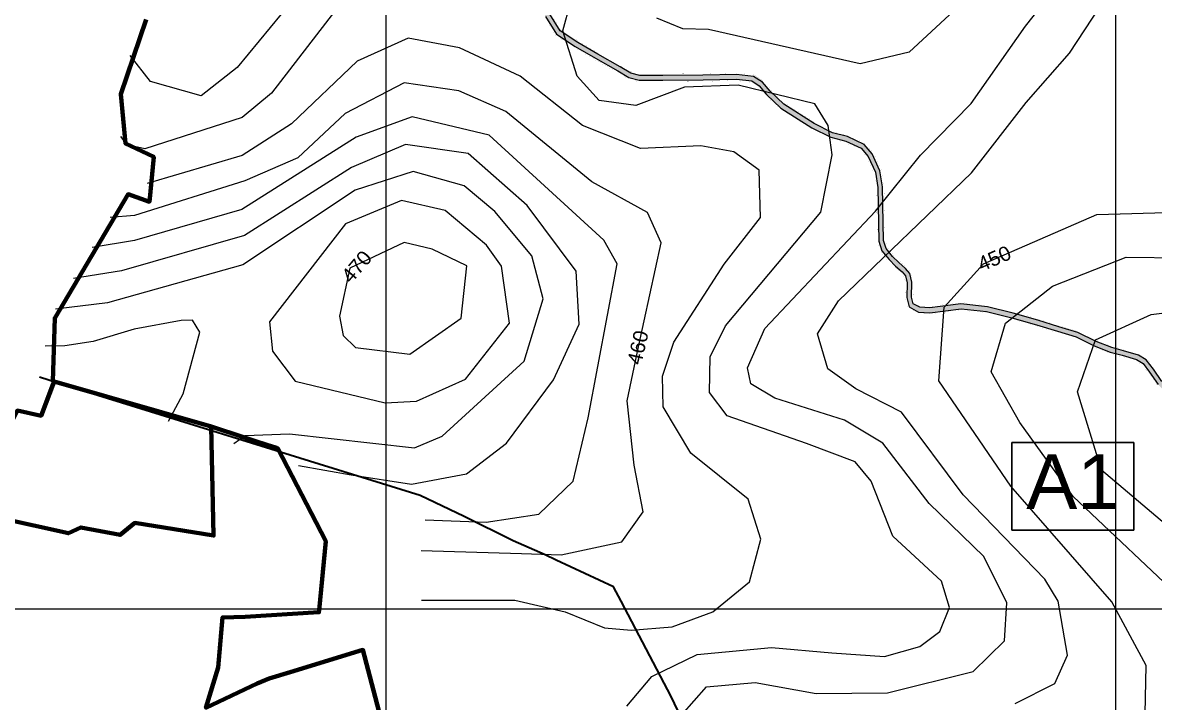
# Model space of a CAD drawing. Header units: metres. Extents: x 166708 to 226832, y 1503833 to 1555994.
# Drawn here: x 219502 to 221053, y 1552572 to 1553503 of the extents above; entities that cross this region are included whole.
import ezdxf

# ---------------------------------------------------------------- set-up
doc = ezdxf.new("R2010")
doc.units = ezdxf.units.M
doc.header["$MEASUREMENT"] = 0
for name, color, linetype in [('10 M CONTOUR', 20, 'Continuous'), ('2 M CONTOUR', 33, 'Continuous'), ('CONTEXT', 200, 'Continuous'), ('Details', 7, 'Continuous'), ('Extra area', 71, 'Continuous'), ('FINAL STAGE -2 BOUNDARY', 1, 'Continuous'), ('GRID', 8, 'Continuous'), ('VILLAGE BOUNDARY', 6, 'Continuous')]:
    doc.layers.add(name, color=color, linetype=linetype)
for name, color, linetype, lineweight in [('Revised Grid', 7, 'Continuous', 0), ('STREAM', 140, 'Continuous', 0), ('UUL', 5, 'Continuous', 30)]:
    doc.layers.add(name, color=color, linetype=linetype, lineweight=lineweight)
doc.styles.get("Standard").update_dxf_attribs({"font": 'arial.ttf'})
doc.dimstyles.get("Standard").update_dxf_attribs({"dimtxt": 0.18, "dimasz": 0.18, "dimexe": 0.18, "dimexo": 0.0625, "dimgap": 0.09, "dimtad": 0, "dimtih": 1, "dimtoh": 1, "dimdec": 4, "dimzin": 0, "dimdsep": 46, "dimtxsty": 'Standard', "dimcen": 0.09, "dimadec": 0, "dimazin": 0, "dimtfac": 1, "dimtdec": 4, "dimtofl": 0, "dimtmove": 0, "dimatfit": 3, "dimfxl": 1, "dimtolj": 1, "dimtzin": 0, "dimarcsym": 0})

msp = doc.modelspace()

# ---------------------------------------------------------------- hatches: boundary and pattern name
at = {"layer": 'STREAM'}
h = msp.add_hatch(color=256, dxfattribs=at)
h.dxf.hatch_style = 1
h.paths.add_polyline_path([(222127.76013, 1552845.12426), (222104.98623, 1552860.96987), (222080.73828, 1552864.25573), (222067.37225, 1552875.69838), (222060.97367, 1552889.64996), (222050.56572, 1552898.12016), (222030.52077, 1552899.27518), (222014.33059, 1552897.35015), (222005.85003, 1552898.50517), (221999.29686, 1552905.43533), (221995.82758, 1552912.36549), (221989.27441, 1552923.53078), (221980.02291, 1552929.69091), (221970.3859, 1552931.23096), (221958.82151, 1552931.61596), (221943.78778, 1552931.23096), (221932.22338, 1552931.61596), (221909.88568, 1552936.4959), (221891.98679, 1552939.60494), (221876.81166, 1552936.10726), (221864.36022, 1552927.94599), (221859.30186, 1552917.84159), (221850.44461, 1552914.35953), (221836.30499, 1552914.75181), (221830.41345, 1552919.06699), (221816.66663, 1552930.05104), (221802.52702, 1552936.71991), (221790.744, 1552938.68137), (221778.17546, 1552937.89679), (221757.75157, 1552933.58161), (221743.21915, 1552919.45926), (221714.69078, 1552898.87882), (221694.4712, 1552894.91905), (221660.37545, 1552901.65066), (221631.43369, 1552917.09381), (221614.34323, 1552923.25607), (221600.85425, 1552926.10922), (221589.74409, 1552924.09166), (221579.39147, 1552918.54338), (221559.4437, 1552905.68141), (221539.91645, 1552899.07334), (221518.60642, 1552898.2215), (221509.43078, 1552901.27632), (221500.76487, 1552907.38595), (221492.60871, 1552915.27755), (221481.64894, 1552921.13262), (221468.14037, 1552923.42373), (221450.88365, 1552926.32384), (221426.69958, 1552929.15041), (221411.77758, 1552935.31754), (221401.72494, 1552938.15684), (221390.50738, 1552936.91196), (221380.95168, 1552930.68759), (221356.43919, 1552906.20507), (221349.37628, 1552902.8854), (221336.49687, 1552904.54524), (221319.87826, 1552907.44995), (221298.27408, 1552907.035), (221279.88616, 1552900.64949), (221268.56305, 1552899.81177), (221251.78812, 1552904.41924), (221225.78693, 1552914.05307), (221203.14072, 1552922.4303), (221154.06943, 1552934.41555), (221140.88498, 1552942.48648), (221128.97638, 1552954.38051), (221112.38943, 1552967.97369), (221093.25071, 1552984.11558), (221076.23847, 1552998.55832), (221063.47925, 1553011.72671), (221051.99599, 1553028.29337), (221042.21399, 1553041.46175), (221031.35214, 1553047.68912), (221011.03413, 1553053.77709), (220994.78622, 1553058.05368), (220973.55227, 1553066.27719), (220948.41821, 1553078.82889), (220922.41747, 1553086.61957), (220893.62951, 1553095.55325), (220859.51053, 1553105.16479), (220824.51669, 1553113.90257), (220788.21063, 1553117.83457), (220745.33362, 1553112.32419), (220731.64594, 1553113.2062), (220722.81518, 1553118.05718), (220720.6075, 1553127.31814), (220721.049, 1553147.60408), (220717.95826, 1553159.51105), (220712.21824, 1553166.56703), (220702.94597, 1553174.50502), (220694.55676, 1553182.88398), (220685.726, 1553193.90896), (220682.1937, 1553204.93391), (220680.7692, 1553277.99431), (220677.20363, 1553300.25167), (220666.50703, 1553323.39934), (220655.36472, 1553336.30862), (220632.63445, 1553346.99216), (220612.13262, 1553352.33394), (220587.17391, 1553364.79807), (220545.45637, 1553391.33247), (220526.56118, 1553409.30589), (220516.21384, 1553421.43793), (220504.06693, 1553429.52598), (220480.67294, 1553432.222), (220434.63836, 1553431.2024), (220379.69019, 1553430.74885), (220347.902, 1553430.74885), (220335.64084, 1553433.92377), (220321.10905, 1553442.54146), (220290.65508, 1553459.90706), (220263.15173, 1553475.9311), (220238.85707, 1553491.95513), (220224.64703, 1553514.84661), (220202.72238, 1553561.5672), (220184.21432, 1553586.52259), (220179.12459, 1553608.24303), (220164.78083, 1553633.66055), (220150.63864, 1553661.68441), (220122.82318, 1553709.71345), (220103.49379, 1553741.73281), (220084.88989, 1553770.29726), (220066.33043, 1553804.51907), (220059.19216, 1553834.93844), (220055.86098, 1553868.20965), (220053.43934, 1553943.35992), (220046.71429, 1553971.6666), (220039.06803, 1553997.41173), (220038.58315, 1554014.84608), (220048.28076, 1554037.60761), (220055.55398, 1554057.94771), (220059.433, 1554074.4135), (220057.49349, 1554087.48927), (220045.37149, 1554098.14362), (219990.81673, 1554132.76253), (219979.55962, 1554145.96133), (219962.42915, 1554177.24735), (219937.05592, 1554221.4311), (219925.69286, 1554248.57044), (219911.36549, 1554266.3344), (219899.01433, 1554288.04587), (219889.32682, 1554305.35527), (219868.88037, 1554321.79207), (219816.84315, 1554347.03276), (219799.22466, 1554357.59093), (219766.0012, 1554382.72948), (219725.73032, 1554406.86251), (219706.09831, 1554420.94008), (219699.73873, 1554437.49998), (219698.11295, 1554469.16423), (219700.55165, 1554498.39276), (219709.35189, 1554533.35441), (219713.51972, 1554549.68516), (219715.21043, 1554564.56884), (219712.62151, 1554583.3158), (219716.64682, 1554628.69707), (219715.23908, 1554644.44451), (219708.57091, 1554645.43854), (219710.06772, 1554628.6948), (219706.02835, 1554583.15502), (219708.60606, 1554564.48919), (219707.05909, 1554550.87078), (219702.99957, 1554534.96448), (219694.06577, 1554499.47218), (219691.54576, 1554469.26913), (219693.24761, 1554436.12335), (219700.68443, 1554416.75837), (219722.13058, 1554401.37993), (219762.3292, 1554377.29021), (219795.55266, 1554352.15166), (219813.72283, 1554341.26288), (219865.35282, 1554316.21973), (219884.22956, 1554301.0448), (219893.30701, 1554284.82544), (219905.93171, 1554262.63314), (219920.00764, 1554245.18094), (219931.16929, 1554218.52263), (219956.71319, 1554174.04167), (219974.13574, 1554142.22222), (219986.47164, 1554127.75856), (220041.42897, 1554092.88419), (220051.36357, 1554084.15241), (220052.76652, 1554074.69402), (220049.25969, 1554059.80811), (220042.17571, 1554039.99724), (220031.99267, 1554016.09633), (220032.54129, 1553996.37014), (220040.38059, 1553969.97507), (220046.91085, 1553942.48825), (220049.31834, 1553867.7772), (220052.71431, 1553833.85886), (220060.15119, 1553802.16696), (220079.25491, 1553766.94159), (220097.94147, 1553738.25022), (220117.18222, 1553706.37771), (220144.87324, 1553658.56352), (220158.99895, 1553630.57235), (220172.95769, 1553605.83709), (220178.14325, 1553583.70768), (220197.06838, 1553558.18994), (220218.87732, 1553511.7159), (220234.04808, 1553487.27676), (220259.69553, 1553470.36047), (220287.38248, 1553454.22947), (220317.81444, 1553436.87641), (220333.09799, 1553427.81291), (220347.06732, 1553424.19567), (220379.71723, 1553424.19567), (220434.73796, 1553424.64982), (220480.36895, 1553425.66048), (220501.74871, 1553423.19659), (220511.82101, 1553416.48992), (220521.79699, 1553404.7933), (220541.40161, 1553386.14506), (220583.94289, 1553359.08672), (220609.81757, 1553346.16517), (220630.39555, 1553340.80355), (220651.31508, 1553330.97108), (220660.94455, 1553319.81456), (220670.87588, 1553298.32293), (220674.22619, 1553277.40931), (220675.66046, 1553203.84754), (220679.8546, 1553190.75685), (220689.66896, 1553178.50387), (220698.49305, 1553169.69057), (220707.5076, 1553161.97321), (220711.97394, 1553156.48292), (220714.47759, 1553146.83767), (220714.03754, 1553126.61825), (220717.11419, 1553113.71206), (220729.7691, 1553106.76037), (220745.5425, 1553105.74397), (220788.27641, 1553111.23595), (220823.36474, 1553107.43583), (220857.82793, 1553098.83056), (220891.7696, 1553089.26896), (220920.50583, 1553080.35133), (220945.99596, 1553072.71365), (220970.89924, 1553060.27721), (220992.76252, 1553051.80997), (221009.25914, 1553047.46791), (221028.74784, 1553041.62843), (221037.76862, 1553036.45659), (221046.67136, 1553024.47185), (221058.39929, 1553007.55221), (221071.75413, 1552993.76911), (221089.01764, 1552979.11305), (221108.19986, 1552962.93447), (221124.57341, 1552949.51617), (221136.80247, 1552937.30208), (221151.52065, 1552928.29226), (221201.22019, 1552916.15356), (221223.51014, 1552907.90813), (221249.77812, 1552898.17545), (221267.91832, 1552893.19299), (221281.22536, 1552894.17748), (221299.44059, 1552900.50302), (221319.37237, 1552900.88585), (221335.51341, 1552898.06461), (221350.43417, 1552896.1417), (221360.26131, 1552900.76059), (221385.09999, 1552925.5689), (221392.77865, 1552930.57061), (221401.17554, 1552931.50247), (221409.62816, 1552929.11508), (221425.03633, 1552922.74702), (221449.95966, 1552919.83405), (221467.04944, 1552916.962), (221479.50169, 1552914.85004), (221488.71142, 1552909.9299), (221496.5734, 1552902.32294), (221506.44424, 1552895.3638), (221517.67211, 1552891.62575), (221541.12217, 1552892.56313), (221562.31292, 1552899.73413), (221582.72024, 1552912.89241), (221591.93018, 1552917.82829), (221600.75806, 1552919.4314), (221612.54528, 1552916.9382), (221628.76596, 1552911.08956), (221658.15015, 1552895.41034), (221694.46607, 1552888.24039), (221717.35983, 1552892.72387), (221747.44215, 1552914.42532), (221760.95988, 1552927.56163), (221779.06163, 1552931.38618), (221790.40576, 1552932.09432), (221800.55399, 1552930.405), (221813.17623, 1552924.45179), (221826.43024, 1552913.8615), (221834.08099, 1552908.25781), (221851.59862, 1552907.77182), (221864.03728, 1552912.66184), (221869.42958, 1552923.4333), (221879.42462, 1552929.98452), (221892.16911, 1552932.92197), (221908.62503, 1552930.06357), (221931.40833, 1552925.08629), (221943.76262, 1552924.67499), (221958.79635, 1552925.05999), (221969.75736, 1552924.69508), (221977.57916, 1552923.44511), (221984.38652, 1552918.91242), (221990.06541, 1552909.23673), (221993.87028, 1552901.63621), (222002.67614, 1552892.32376), (222014.27438, 1552890.74413), (222030.72069, 1552892.69961), (222048.07301, 1552891.69975), (222055.65338, 1552885.53069), (222062.01618, 1552871.65711), (222077.94401, 1552858.02131), (222102.5405, 1552854.68822), (222124.01739, 1552839.74504), (222145.16318, 1552825.03224), (222148.90592, 1552830.41145)])
h = msp.add_hatch(color=256, dxfattribs=at)
h.dxf.hatch_style = 1
h.paths.add_polyline_path([(222127.76013, 1552845.12426), (222104.98623, 1552860.96987), (222080.73828, 1552864.25573), (222067.37225, 1552875.69838), (222060.97367, 1552889.64996), (222050.56572, 1552898.12016), (222030.52077, 1552899.27518), (222014.33059, 1552897.35015), (222005.85003, 1552898.50517), (221999.29686, 1552905.43533), (221995.82758, 1552912.36549), (221989.27441, 1552923.53078), (221980.02291, 1552929.69091), (221970.3859, 1552931.23096), (221958.82151, 1552931.61596), (221943.78778, 1552931.23096), (221932.22338, 1552931.61596), (221909.88568, 1552936.4959), (221891.98679, 1552939.60494), (221876.81166, 1552936.10726), (221864.36022, 1552927.94599), (221859.30186, 1552917.84159), (221850.44461, 1552914.35953), (221836.30499, 1552914.75181), (221830.41345, 1552919.06699), (221816.66663, 1552930.05104), (221802.52702, 1552936.71991), (221790.744, 1552938.68137), (221778.17546, 1552937.89679), (221757.75157, 1552933.58161), (221743.21915, 1552919.45926), (221714.69078, 1552898.87882), (221694.4712, 1552894.91905), (221660.37545, 1552901.65066), (221631.43369, 1552917.09381), (221614.34323, 1552923.25607), (221600.85425, 1552926.10922), (221589.74409, 1552924.09166), (221579.39147, 1552918.54338), (221559.4437, 1552905.68141), (221539.91645, 1552899.07334), (221518.60642, 1552898.2215), (221509.43078, 1552901.27632), (221500.76487, 1552907.38595), (221492.60871, 1552915.27755), (221481.64894, 1552921.13262), (221468.14037, 1552923.42373), (221450.88365, 1552926.32384), (221426.69958, 1552929.15041), (221411.77758, 1552935.31754), (221401.72494, 1552938.15684), (221390.50738, 1552936.91196), (221380.95168, 1552930.68759), (221356.43919, 1552906.20507), (221349.37628, 1552902.8854), (221336.49687, 1552904.54524), (221319.87826, 1552907.44995), (221298.27408, 1552907.035), (221279.88616, 1552900.64949), (221268.56305, 1552899.81177), (221251.78812, 1552904.41924), (221225.78693, 1552914.05307), (221203.14072, 1552922.4303), (221154.06943, 1552934.41555), (221140.88498, 1552942.48648), (221128.97638, 1552954.38051), (221112.38943, 1552967.97369), (221093.25071, 1552984.11558), (221076.23847, 1552998.55832), (221063.47925, 1553011.72671), (221051.99599, 1553028.29337), (221042.21399, 1553041.46175), (221031.35214, 1553047.68912), (221011.03413, 1553053.77709), (220994.78622, 1553058.05368), (220973.55227, 1553066.27719), (220948.41821, 1553078.82889), (220922.41747, 1553086.61957), (220893.62951, 1553095.55325), (220859.51053, 1553105.16479), (220824.51669, 1553113.90257), (220788.21063, 1553117.83457), (220745.33362, 1553112.32419), (220731.64594, 1553113.2062), (220722.81518, 1553118.05718), (220720.6075, 1553127.31814), (220721.049, 1553147.60408), (220717.95826, 1553159.51105), (220712.21824, 1553166.56703), (220702.94597, 1553174.50502), (220694.55676, 1553182.88398), (220685.726, 1553193.90896), (220682.1937, 1553204.93391), (220680.7692, 1553277.99431), (220677.20363, 1553300.25167), (220666.50703, 1553323.39934), (220655.36472, 1553336.30862), (220632.63445, 1553346.99216), (220612.13262, 1553352.33394), (220587.17391, 1553364.79807), (220545.45637, 1553391.33247), (220526.56118, 1553409.30589), (220516.21384, 1553421.43793), (220504.06693, 1553429.52598), (220480.67294, 1553432.222), (220434.63836, 1553431.2024), (220379.69019, 1553430.74885), (220347.902, 1553430.74885), (220335.64084, 1553433.92377), (220321.10905, 1553442.54146), (220290.65508, 1553459.90706), (220263.15173, 1553475.9311), (220238.85707, 1553491.95513), (220224.64703, 1553514.84661), (220202.72238, 1553561.5672), (220184.21432, 1553586.52259), (220179.12459, 1553608.24303), (220164.78083, 1553633.66055), (220150.63864, 1553661.68441), (220122.82318, 1553709.71345), (220103.49379, 1553741.73281), (220084.88989, 1553770.29726), (220066.33043, 1553804.51907), (220059.19216, 1553834.93844), (220055.86098, 1553868.20965), (220053.43934, 1553943.35992), (220046.71429, 1553971.6666), (220039.06803, 1553997.41173), (220038.58315, 1554014.84608), (220048.28076, 1554037.60761), (220055.55398, 1554057.94771), (220059.433, 1554074.4135), (220057.49349, 1554087.48927), (220045.37149, 1554098.14362), (219990.81673, 1554132.76253), (219979.55962, 1554145.96133), (219962.42915, 1554177.24735), (219937.05592, 1554221.4311), (219925.69286, 1554248.57044), (219911.36549, 1554266.3344), (219899.01433, 1554288.04587), (219889.32682, 1554305.35527), (219868.88037, 1554321.79207), (219816.84315, 1554347.03276), (219799.22466, 1554357.59093), (219766.0012, 1554382.72948), (219725.73032, 1554406.86251), (219706.09831, 1554420.94008), (219699.73873, 1554437.49998), (219698.11295, 1554469.16423), (219700.55165, 1554498.39276), (219709.35189, 1554533.35441), (219713.51972, 1554549.68516), (219715.21043, 1554564.56884), (219712.62151, 1554583.3158), (219716.64682, 1554628.69707), (219715.23908, 1554644.44451), (219708.57091, 1554645.43854), (219710.06772, 1554628.6948), (219706.02835, 1554583.15502), (219708.60606, 1554564.48919), (219707.05909, 1554550.87078), (219702.99957, 1554534.96448), (219694.06577, 1554499.47218), (219691.54576, 1554469.26913), (219693.24761, 1554436.12335), (219700.68443, 1554416.75837), (219722.13058, 1554401.37993), (219762.3292, 1554377.29021), (219795.55266, 1554352.15166), (219813.72283, 1554341.26288), (219865.35282, 1554316.21973), (219884.22956, 1554301.0448), (219893.30701, 1554284.82544), (219905.93171, 1554262.63314), (219920.00764, 1554245.18094), (219931.16929, 1554218.52263), (219956.71319, 1554174.04167), (219974.13574, 1554142.22222), (219986.47164, 1554127.75856), (220041.42897, 1554092.88419), (220051.36357, 1554084.15241), (220052.76652, 1554074.69402), (220049.25969, 1554059.80811), (220042.17571, 1554039.99724), (220031.99267, 1554016.09633), (220032.54129, 1553996.37014), (220040.38059, 1553969.97507), (220046.91085, 1553942.48825), (220049.31834, 1553867.7772), (220052.71431, 1553833.85886), (220060.15119, 1553802.16696), (220079.25491, 1553766.94159), (220097.94147, 1553738.25022), (220117.18222, 1553706.37771), (220144.87324, 1553658.56352), (220158.99895, 1553630.57235), (220172.95769, 1553605.83709), (220178.14325, 1553583.70768), (220197.06838, 1553558.18994), (220218.87732, 1553511.7159), (220234.04808, 1553487.27676), (220259.69553, 1553470.36047), (220287.38248, 1553454.22947), (220317.81444, 1553436.87641), (220333.09799, 1553427.81291), (220347.06732, 1553424.19567), (220379.71723, 1553424.19567), (220434.73796, 1553424.64982), (220480.36895, 1553425.66048), (220501.74871, 1553423.19659), (220511.82101, 1553416.48992), (220521.79699, 1553404.7933), (220541.40161, 1553386.14506), (220583.94289, 1553359.08672), (220609.81757, 1553346.16517), (220630.39555, 1553340.80355), (220651.31508, 1553330.97108), (220660.94455, 1553319.81456), (220670.87588, 1553298.32293), (220674.22619, 1553277.40931), (220675.66046, 1553203.84754), (220679.8546, 1553190.75685), (220689.66896, 1553178.50387), (220698.49305, 1553169.69057), (220707.5076, 1553161.97321), (220711.97394, 1553156.48292), (220714.47759, 1553146.83767), (220714.03754, 1553126.61825), (220717.11419, 1553113.71206), (220729.7691, 1553106.76037), (220745.5425, 1553105.74397), (220788.27641, 1553111.23595), (220823.36474, 1553107.43583), (220857.82793, 1553098.83056), (220891.7696, 1553089.26896), (220920.50583, 1553080.35133), (220945.99596, 1553072.71365), (220970.89924, 1553060.27721), (220992.76252, 1553051.80997), (221009.25914, 1553047.46791), (221028.74784, 1553041.62843), (221037.76862, 1553036.45659), (221046.67136, 1553024.47185), (221058.39929, 1553007.55221), (221071.75413, 1552993.76911), (221089.01764, 1552979.11305), (221108.19986, 1552962.93447), (221124.57341, 1552949.51617), (221136.80247, 1552937.30208), (221151.52065, 1552928.29226), (221201.22019, 1552916.15356), (221223.51014, 1552907.90813), (221249.77812, 1552898.17545), (221267.91832, 1552893.19299), (221281.22536, 1552894.17748), (221299.44059, 1552900.50302), (221319.37237, 1552900.88585), (221335.51341, 1552898.06461), (221350.43417, 1552896.1417), (221360.26131, 1552900.76059), (221385.09999, 1552925.5689), (221392.77865, 1552930.57061), (221401.17554, 1552931.50247), (221409.62816, 1552929.11508), (221425.03633, 1552922.74702), (221449.95966, 1552919.83405), (221467.04944, 1552916.962), (221479.50169, 1552914.85004), (221488.71142, 1552909.9299), (221496.5734, 1552902.32294), (221506.44424, 1552895.3638), (221517.67211, 1552891.62575), (221541.12217, 1552892.56313), (221562.31292, 1552899.73413), (221582.72024, 1552912.89241), (221591.93018, 1552917.82829), (221600.75806, 1552919.4314), (221612.54528, 1552916.9382), (221628.76596, 1552911.08956), (221658.15015, 1552895.41034), (221694.46607, 1552888.24039), (221717.35983, 1552892.72387), (221747.44215, 1552914.42532), (221760.95988, 1552927.56163), (221779.06163, 1552931.38618), (221790.40576, 1552932.09432), (221800.55399, 1552930.405), (221813.17623, 1552924.45179), (221826.43024, 1552913.8615), (221834.08099, 1552908.25781), (221851.59862, 1552907.77182), (221864.03728, 1552912.66184), (221869.42958, 1552923.4333), (221879.42462, 1552929.98452), (221892.16911, 1552932.92197), (221908.62503, 1552930.06357), (221931.40833, 1552925.08629), (221943.76262, 1552924.67499), (221958.79635, 1552925.05999), (221969.75736, 1552924.69508), (221977.57916, 1552923.44511), (221984.38652, 1552918.91242), (221990.06541, 1552909.23673), (221993.87028, 1552901.63621), (222002.67614, 1552892.32376), (222014.27438, 1552890.74413), (222030.72069, 1552892.69961), (222048.07301, 1552891.69975), (222055.65338, 1552885.53069), (222062.01618, 1552871.65711), (222077.94401, 1552858.02131), (222102.5405, 1552854.68822), (222124.01739, 1552839.74504), (222145.16318, 1552825.03224), (222148.90592, 1552830.41145)])

# ---------------------------------------------------------------- linework, layer by layer
at = {"layer": '10 M CONTOUR', "color": 0}
for points in [[(220048.23634, 1552780.03422, 460), (220185.77247, 1552776.11958, 460), (220240.308, 1552774.348, 460), (220323.43124, 1552791.85124, 460), (220352.84335, 1552832.90279, 460), (220340.16779, 1552896.86954, 460), (220330.74266, 1552985.27651, 460), (220346.46642, 1553059.27774, 460), (220377.43196, 1553201.63185, 460), (220358.68321, 1553243.0322, 460), (220282.39338, 1553285.21298, 460), (220164.667, 1553381.459, 460), (220100.137, 1553409.774, 460), (220025.089, 1553420.523, 460), (219944.437, 1553378.556, 460), (219879.401, 1553318.154, 460), (219806.612, 1553286.644, 460), (219655.81414, 1553238.8443, 460), (219622.22149, 1553235.99932, 460)], [(221040.649, 1552556.591, 450), (221041.814, 1552622.719, 450), (220994.976, 1552709.982, 450), (220856.736, 1552868.323, 450), (220757.85496, 1553012.64523, 450), (220765.06598, 1553113.32112, 450), (220819.184, 1553172.835, 450), (220974.38762, 1553240.45163, 450), (221085.62362, 1553243.30971, 450)], [(220103.36555, 1553098.50701, 470), (220111.121, 1553169.885, 470), (220063.575, 1553193.03, 470), (220025.216, 1553201.879, 470), (219950.521, 1553166.862, 470), (219936.507, 1553101.007, 470), (219941.382, 1553074.433, 470), (219958.572, 1553058.123, 470), (220032.922, 1553049.061, 470), (220103.36555, 1553098.50701, 470)]]:
    msp.add_polyline3d(points, dxfattribs=at)
at = {"layer": '2 M CONTOUR'}
for points in [[(219993.00297, 1553951.72931, 456), (219991.745, 1553892.829, 456), (219962.589, 1553767.135, 456), (219964.37036, 1553752.764, 456), (219981.244, 1553616.637, 456), (219929.60131, 1553518.44284, 456), (219843.52, 1553406.44, 456), (219803.322, 1553373.116, 456), (219669.61, 1553330.168, 456), (219645.358, 1553335.69, 456), (219636.84768, 1553347.08685, 456)], [(219966.94535, 1553893.40503, 454), (219967.074, 1553858.072, 454), (219935.88788, 1553752.764, 454), (219935.08, 1553750.036, 454), (219929.389, 1553624.482, 454), (219886.865, 1553551.831, 454), (219796.102, 1553441.736, 454), (219747.17295, 1553402.70614, 454), (219677.48864, 1553422.40103, 454), (219649.67085, 1553458.22105, 454)], [(220405.59726, 1552555.04048, 454), (220439.41938, 1552593.53382, 454), (220506.32262, 1552599.24199, 454), (220589.58126, 1552584.33696, 454), (220687.46363, 1552585.14097, 454), (220805.012, 1552614.542, 454), (220847.83332, 1552656.48782, 454), (220851.2616, 1552708.62625, 454), (220819.32462, 1552771.6805, 454), (220744.77636, 1552844.48461, 454), (220681.32395, 1552927.21815, 454), (220628.55772, 1552958.71313, 454), (220533.088, 1552988.741, 454), (220500.126, 1553008.381, 454), (220495.57, 1553030.119, 454), (220519.42, 1553084.401, 454), (220671.279, 1553244.7, 454), (220732.86445, 1553321.595, 454), (220802.07417, 1553392.335, 454), (220876.559, 1553498.041, 454), (220977.866, 1553626.424, 454)], [(220862.25089, 1552570.37355, 452), (220916.866, 1552598.068, 452), (220934.061, 1552636.803, 452), (220921.617, 1552710.725, 452), (220902.929, 1552741.037, 452), (220791.168, 1552856.239, 452), (220706.62227, 1552969.66556, 452), (220643.92682, 1553001.39142, 452), (220605.87651, 1553028.77384, 452), (220591.43518, 1553077.07404, 452), (220620.31518, 1553122.00426, 452), (220802.6324, 1553297.56422, 452), (220877.669, 1553393.767, 452), (220936.757, 1553461.091, 452), (221042.963, 1553622.736, 452)], [(220330.20891, 1552567.04449, 456), (220364.52915, 1552607.6413, 456), (220426.68807, 1552637.61274, 456), (220528.53221, 1552647.19968, 456), (220611.1391, 1552640.12391, 456), (220683.60095, 1552634.73985, 456), (220731.65939, 1552648.51633, 456), (220759.2398, 1552669.18754, 456), (220772.40639, 1552702.01036, 456), (220761.70232, 1552738.0915, 456), (220694.75599, 1552799.72833, 456), (220664.99528, 1552875.21501, 456), (220642.989, 1552901.612, 456), (220576.308, 1552926.537, 456), (220468.0115, 1552964.3886, 456), (220443.43167, 1552996.55845, 456), (220444.50848, 1553045.14935, 456), (220465.67122, 1553087.66595, 456), (220596.272, 1553243.665, 456), (220611.481, 1553322.017, 456), (220606.427, 1553362.213, 456), (220587.789, 1553391.794, 456), (220483.013, 1553417.599, 456), (220409.541, 1553414.742, 456), (220342.755, 1553389.461, 456), (220292.363, 1553396.282, 456), (220262.27477, 1553429.80555, 456), (220242.54832, 1553491.75523, 456), (220263.47996, 1553568.94997, 456)], [(220790.63, 1553530.763, 454), (220717.05358, 1553462.67363, 454), (220649.958, 1553446.556, 454), (220442.197, 1553493.784, 454), (220407.126, 1553494.632, 454), (220371.39624, 1553509.14664, 454)], [(220048.95559, 1552712.19684, 458), (220176.741, 1552711.93011, 458), (220245.88463, 1552695.91128, 458), (220299.571, 1552674.037, 458), (220336.15676, 1552670.82361, 458), (220392.25623, 1552675.48372, 162.58504), (220448.23402, 1552696.1208, 458), (220498.20944, 1552737.34223, 458), (220514.09448, 1552795.85318, 458), (220496.72059, 1552850.37184, 458), (220418.073, 1552913.457, 458), (220380.187, 1552976.692, 458), (220379.206, 1553019.044, 458), (220394.611, 1553065.609, 458), (220463.7183, 1553172.37875, 458), (220513.29408, 1553236.37662, 458), (220511.57051, 1553300.9321, 458), (220476.85022, 1553326.37001, 458), (220431.47873, 1553334.5889, 458), (220348.82973, 1553330.6811, 458), (220269.46322, 1553362.15241, 458), (220184.007, 1553429.746, 458), (220100.868, 1553468.773, 458), (220030.56042, 1553481.80998, 458), (219960.82038, 1553450.40539, 458), (219870.589, 1553364.516, 458), (219803.273, 1553320.921, 458), (219673.12208, 1553282.88353, 458)], [(220053.80848, 1552821.96199, 462), (220137.72601, 1552818.7085, 0), (220209.90392, 1552830.08115, 462), (220256.53091, 1552874.88778, 462), (220277.295, 1552962.025, 462), (220317.146, 1553172.732, 462), (220298.767, 1553205.366, 462), (220141.528, 1553348.84, 462), (220036.106, 1553374.202, 462), (219959.179, 1553346.337, 462), (219802.562, 1553246.986, 462), (219655.4229, 1553204.57325, 462), (219597.59446, 1553194.91479, 462)], [(219880.45477, 1552896.62412, 464), (219952.6243, 1552883.78349, 464), (220035.30805, 1552871.05782, 464), (220110.58, 1552885.163, 464), (220165.383, 1552927.209, 464), (220229.654, 1553014.069, 464), (220265.107, 1553089.955, 464), (220260.756, 1553162.478, 464), (220193.922, 1553252.597, 464), (220112.904, 1553323.909, 464), (220026.773, 1553336.041, 464), (219952.972, 1553304.556, 464), (219806.514, 1553211.781, 464), (219637.74531, 1553163.31446, 464), (219572.1974, 1553152.54567, 464)], [(219791.80801, 1552926.76932, 466), (219807.05713, 1552937.42027, 466), (219867.786, 1552940.09767, 466), (220039.207, 1552920.568, 466), (220077.083, 1552936.64, 466), (220189.779, 1553039.39, 466), (220215.635, 1553124.806, 466), (220200.033, 1553183.872, 466), (220149.365, 1553244.421, 466), (220107.494, 1553279.436, 466), (220037.334, 1553299.149, 466), (219957.949, 1553273.546, 466), (219803.92903, 1553171.60326, 466), (219618.55962, 1553119.32936, 466), (219547.20626, 1553110.85371, 466)], [(220169.663, 1553091.264, 468), (220158.723, 1553169.611, 468), (220137.937, 1553198.346, 468), (220081.257, 1553245.601, 468), (220021.686, 1553259.534, 468), (219944.532, 1553227.351, 468), (219840.439, 1553093.359, 468), (219844.788, 1553053.251, 468), (219875.991, 1553012.239, 468), (219999.292, 1552982.437, 468), (220041.836, 1552984.457, 468), (220109.029, 1553014.703, 468), (220169.663, 1553091.264, 468)], [(221099.52, 1552705.28, 448), (220941.936, 1552853.891, 448), (220868.918, 1552955.646, 448), (220829.56547, 1553025.03668, 448), (220849.02216, 1553091.3388, 448), (220913.43761, 1553141.976, 448), (221014.639, 1553181.698, 448), (221168.883, 1553180.242, 448)], [(221072.88265, 1552812.00609, 446), (220980.96466, 1552890.08302, 446), (220947.96541, 1552997.31946, 446), (220972.52008, 1553068.63799, 446), (221048.62, 1553103.566, 446), (221171.996, 1553118.98, 446)], [(219701.99848, 1552957.30993, 468), (219722.249, 1552994.921, 468), (219745.17, 1553079.1, 468), (219735.271, 1553095.56, 468), (219719.588, 1553095.17, 468), (219655.045, 1553083.202, 468), (219598.76067, 1553066.58782, 468), (219560.0136, 1553060.50332, 468), (219533.1905, 1553059.98821, 468)]]:
    msp.add_polyline3d(points, dxfattribs=at)
at = {"layer": 'Extra area', "elevation": 1469.86579}
msp.add_lwpolyline([(220048.86807, 1552855.0839), (220048.5973, 1552855.21369), (219995.5973, 1552871.71369), (219554.0973, 1553008.71369), (219527.0973, 1553017.21369)], dxfattribs=at)
msp.add_lwpolyline([(220048.86807, 1552855.0839), (220048.5973, 1552855.21369), (219995.5973, 1552871.71369), (219554.0973, 1553008.71369), (219527.0973, 1553017.21369)], dxfattribs=at)
at = {"layer": 'FINAL STAGE -2 BOUNDARY', "lineweight": 80}
for points in [[(219671.7325, 1553507.57798), (219636.72143, 1553405.04557), (219643.33992, 1553337.44247), (219681.95586, 1553319.15071), (219675.99966, 1553257.80179), (219646.8517, 1553268.05755), (219546.38339, 1553098.33439), (219543.8464, 1553011.90458), (219545.30663, 1553011.48883), (219543.32189, 1553006.26898), (219527.50137, 1552964.66116), (219495.14266, 1552971.74438)], [(219469.81246, 1552825.0501), (219565.00682, 1552803.79338), (219582.08974, 1552811.78004), (219635.89057, 1552801.3564), (219656.10216, 1552817.83897), (219764.05763, 1552800.58099), (219760.75821, 1552950.14624), (219851.96311, 1552920.03447), (219917.70946, 1552793.02603), (219908.68505, 1552698.56363)], [(219908.68505, 1552698.56363), (219908.40087, 1552695.58892), (219807.45366, 1552689.45356), (219776.38968, 1552688.44176), (219770.29959, 1552619.7385), (219753.5381, 1552564.72458), (219823.82863, 1552597.7394), (219840.29206, 1552604.59803), (219869.11791, 1552613.4417), (219968.66643, 1552643.87183), (220005.15511, 1552504.69342)]]:
    msp.add_lwpolyline(points, dxfattribs=at)
at = {"layer": 'FINAL STAGE -2 BOUNDARY', "lineweight": 80, "elevation": 1466.37623}
msp.add_lwpolyline([(219545.30401, 1553011.48195), (219760.75821, 1552950.14624), (219764.05763, 1552800.58099), (219656.10216, 1552817.83897), (219635.89057, 1552801.3564), (219582.08974, 1552811.78004), (219565.00682, 1552803.79338), (219469.81246, 1552825.0501), (219440.30668, 1552806.66797), (219413.75589, 1552833.49038), (219419.63798, 1552917.31227), (219464.16929, 1552912.60205), (219495.14266, 1552971.74438), (219527.50137, 1552964.66116)], close=True, dxfattribs=at)
at = {"layer": 'FINAL STAGE -2 BOUNDARY', "lineweight": 40, "elevation": 1466.37623}
msp.add_lwpolyline([(219764.05763, 1552800.58099), (219760.75821, 1552950.14624), (219850.84532, 1552922.1938), (219917.70946, 1552793.02603), (219908.40087, 1552695.58892), (219776.38968, 1552688.44176)], dxfattribs=at)
at = {"layer": 'FINAL STAGE -2 BOUNDARY', "color": 0, "lineweight": 30}
msp.add_lwpolyline([(220858, 1552928), (221025, 1552928), (221025, 1552808), (220858, 1552808)], close=True, dxfattribs=at)
at = {"layer": 'GRID', "linetype": 'Continuous', "lineweight": 0}
for p, q in [((220000, 1555700), (220000, 1546975.58718)), ((221000, 1555700), (221000, 1546975.58718))]:
    msp.add_line(p, q, dxfattribs=at)
at = {"layer": 'Revised Grid', "color": 252, "linetype": 'Continuous'}
for p, q in [((220000, 1555700), (220000, 1546975.58718)), ((221000, 1555700), (221000, 1546975.58718)), ((219000, 1552700), (226560, 1552700))]:
    msp.add_line(p, q, dxfattribs=at)
at = {"layer": 'STREAM'}
for points in [[(220218.87732, 1553511.7159), (220234.04808, 1553487.27676), (220259.69553, 1553470.36047), (220287.38248, 1553454.22947), (220317.81444, 1553436.87641), (220333.09799, 1553427.81291), (220347.06732, 1553424.19567), (220379.71723, 1553424.19567), (220434.73796, 1553424.64982), (220480.36895, 1553425.66048), (220501.74871, 1553423.19659), (220511.82101, 1553416.48992), (220521.79699, 1553404.7933), (220541.40161, 1553386.14506), (220583.94289, 1553359.08672), (220609.81757, 1553346.16517), (220630.39555, 1553340.80355), (220651.31508, 1553330.97108), (220660.94455, 1553319.81456), (220670.87588, 1553298.32293), (220674.22619, 1553277.40931), (220675.66046, 1553203.84754), (220679.8546, 1553190.75685), (220689.66896, 1553178.50387), (220698.49305, 1553169.69057), (220707.5076, 1553161.97321), (220711.97394, 1553156.48292), (220714.47759, 1553146.83767), (220714.03754, 1553126.61825), (220717.11419, 1553113.71206), (220729.7691, 1553106.76037), (220745.5425, 1553105.74397), (220788.27641, 1553111.23595), (220823.36474, 1553107.43583), (220857.82793, 1553098.83056), (220891.7696, 1553089.26896), (220920.50583, 1553080.35133), (220945.99596, 1553072.71365), (220970.89924, 1553060.27721), (220992.76252, 1553051.80997), (221009.25914, 1553047.46791), (221028.74784, 1553041.62843), (221037.76862, 1553036.45659), (221046.67136, 1553024.47185), (221058.39929, 1553007.55221)], [(220218.87732, 1553511.7159), (220234.04808, 1553487.27676), (220259.69553, 1553470.36047), (220287.38248, 1553454.22947), (220317.81444, 1553436.87641), (220333.09799, 1553427.81291), (220347.06732, 1553424.19567), (220379.71723, 1553424.19567), (220434.73796, 1553424.64982), (220480.36895, 1553425.66048), (220501.74871, 1553423.19659), (220511.82101, 1553416.48992), (220521.79699, 1553404.7933), (220541.40161, 1553386.14506), (220583.94289, 1553359.08672), (220609.81757, 1553346.16517), (220630.39555, 1553340.80355), (220651.31508, 1553330.97108), (220660.94455, 1553319.81456), (220670.87588, 1553298.32293), (220674.22619, 1553277.40931), (220675.66046, 1553203.84754), (220679.8546, 1553190.75685), (220689.66896, 1553178.50387), (220698.49305, 1553169.69057), (220707.5076, 1553161.97321), (220711.97394, 1553156.48292), (220714.47759, 1553146.83767), (220714.03754, 1553126.61825), (220717.11419, 1553113.71206), (220729.7691, 1553106.76037), (220745.5425, 1553105.74397), (220788.27641, 1553111.23595), (220823.36474, 1553107.43583), (220857.82793, 1553098.83056), (220891.7696, 1553089.26896), (220920.50583, 1553080.35133), (220945.99596, 1553072.71365), (220970.89924, 1553060.27721), (220992.76252, 1553051.80997), (221009.25914, 1553047.46791), (221028.74784, 1553041.62843), (221037.76862, 1553036.45659), (221046.67136, 1553024.47185), (221058.39929, 1553007.55221)], [(221063.47925, 1553011.72671), (221051.99599, 1553028.29337), (221042.21399, 1553041.46175), (221031.35214, 1553047.68912), (221011.03413, 1553053.77709), (220994.78622, 1553058.05368), (220973.55227, 1553066.27719), (220948.41821, 1553078.82889), (220922.41747, 1553086.61957), (220893.62951, 1553095.55325), (220859.51053, 1553105.16479), (220824.51669, 1553113.90257), (220788.21063, 1553117.83457), (220745.33362, 1553112.32419), (220731.64594, 1553113.2062), (220722.81518, 1553118.05718), (220720.6075, 1553127.31814), (220721.049, 1553147.60408), (220717.95826, 1553159.51105), (220712.21824, 1553166.56703), (220702.94597, 1553174.50502), (220694.55676, 1553182.88398), (220685.726, 1553193.90896), (220682.1937, 1553204.93391), (220680.7692, 1553277.99431), (220677.20363, 1553300.25167), (220666.50703, 1553323.39934), (220655.36472, 1553336.30862), (220632.63445, 1553346.99216), (220612.13262, 1553352.33394), (220587.17391, 1553364.79807), (220545.45637, 1553391.33247), (220526.56118, 1553409.30589), (220516.21384, 1553421.43793), (220504.06693, 1553429.52598), (220480.67294, 1553432.222), (220434.63836, 1553431.2024), (220379.69019, 1553430.74885), (220347.902, 1553430.74885), (220335.64084, 1553433.92377), (220321.10905, 1553442.54146), (220290.65508, 1553459.90706), (220263.15173, 1553475.9311), (220238.85707, 1553491.95513), (220224.64703, 1553514.84661)], [(221063.47925, 1553011.72671), (221051.99599, 1553028.29337), (221042.21399, 1553041.46175), (221031.35214, 1553047.68912), (221011.03413, 1553053.77709), (220994.78622, 1553058.05368), (220973.55227, 1553066.27719), (220948.41821, 1553078.82889), (220922.41747, 1553086.61957), (220893.62951, 1553095.55325), (220859.51053, 1553105.16479), (220824.51669, 1553113.90257), (220788.21063, 1553117.83457), (220745.33362, 1553112.32419), (220731.64594, 1553113.2062), (220722.81518, 1553118.05718), (220720.6075, 1553127.31814), (220721.049, 1553147.60408), (220717.95826, 1553159.51105), (220712.21824, 1553166.56703), (220702.94597, 1553174.50502), (220694.55676, 1553182.88398), (220685.726, 1553193.90896), (220682.1937, 1553204.93391), (220680.7692, 1553277.99431), (220677.20363, 1553300.25167), (220666.50703, 1553323.39934), (220655.36472, 1553336.30862), (220632.63445, 1553346.99216), (220612.13262, 1553352.33394), (220587.17391, 1553364.79807), (220545.45637, 1553391.33247), (220526.56118, 1553409.30589), (220516.21384, 1553421.43793), (220504.06693, 1553429.52598), (220480.67294, 1553432.222), (220434.63836, 1553431.2024), (220379.69019, 1553430.74885), (220347.902, 1553430.74885), (220335.64084, 1553433.92377), (220321.10905, 1553442.54146), (220290.65508, 1553459.90706), (220263.15173, 1553475.9311), (220238.85707, 1553491.95513), (220224.64703, 1553514.84661)]]:
    msp.add_lwpolyline(points, dxfattribs=at)
at = {"layer": 'UUL', "const_width": 0.019}
for points in [[(221056.84891, 1553006.27817), (221045.04631, 1553023.30554), (221036.41191, 1553034.92904), (221027.95302, 1553039.77873), (221008.71742, 1553045.54237), (220992.1449, 1553049.90441), (220970.08954, 1553058.44604), (220945.2567, 1553070.8473), (220919.92241, 1553078.4383), (220891.20197, 1553087.35102), (220857.3144, 1553096.89738), (220823.01317, 1553105.46221), (220788.29648, 1553109.22208), (220745.60625, 1553103.73571), (220729.1963, 1553104.79314), (220715.37427, 1553112.38595), (220712.03242, 1553126.40465), (220712.47203, 1553146.60376), (220710.14755, 1553155.55875), (220706.06994, 1553160.57119), (220697.13404, 1553168.22122), (220688.17723, 1553177.16708), (220678.06268, 1553189.79484), (220673.66655, 1553203.51598), (220672.22929, 1553277.23077), (220668.94468, 1553297.73429), (220659.2469, 1553318.7205), (220650.07915, 1553329.34209), (220629.71225, 1553338.91482), (220609.11102, 1553344.28249), (220582.95679, 1553357.34365), (220540.16412, 1553384.56189), (220520.34299, 1553403.41608), (220510.48035, 1553414.97981), (220501.0412, 1553421.26489), (220480.27617, 1553423.65794), (220434.76836, 1553422.65001), (220379.72548, 1553422.19567), (220346.81258, 1553422.19567), (220332.32193, 1553425.9479), (220316.80894, 1553435.14746), (220286.38369, 1553452.49669), (220258.64071, 1553468.66034), (220232.5804, 1553485.84894), (220217.11643, 1553510.76043)], [(220226.40792, 1553515.80209), (220240.32475, 1553493.38295), (220264.20655, 1553477.63123), (220291.65386, 1553461.63984), (220322.11455, 1553444.27041), (220336.41691, 1553435.78878), (220348.15674, 1553432.74885), (220379.68193, 1553432.74885), (220434.60796, 1553433.20222), (220480.76572, 1553434.22454), (220504.77443, 1553431.45768), (220517.55451, 1553422.94804), (220528.01519, 1553410.68311), (220546.69386, 1553392.91564), (220588.16001, 1553366.54114), (220612.83917, 1553354.21662), (220633.31776, 1553348.8809), (220656.60066, 1553337.93761), (220668.20468, 1553324.4934), (220679.13483, 1553300.84031), (220682.7661, 1553278.17285), (220684.18762, 1553205.26547), (220687.51792, 1553194.87096), (220696.0485, 1553184.22077), (220704.30498, 1553175.97437), (220713.6559, 1553167.96904), (220719.78465, 1553160.43522), (220723.05456, 1553147.83799), (220722.61262, 1553127.53174), (220724.55509, 1553119.38329), (220732.21874, 1553115.17344), (220745.26987, 1553114.33245), (220788.19056, 1553119.84844), (220824.86826, 1553115.87619), (220860.02406, 1553107.09797), (220894.19714, 1553097.47118), (220923.00089, 1553088.53261), (220949.15747, 1553080.69523), (220974.36197, 1553068.10836), (220995.40384, 1553059.95924), (221011.57585, 1553055.70262), (221032.14696, 1553049.53881), (221043.5707, 1553042.9893), (221053.62105, 1553029.45967)]]:
    msp.add_lwpolyline(points, dxfattribs=at)
at = {"layer": 'VILLAGE BOUNDARY', "lineweight": 35, "elevation": 1469.86579}
msp.add_lwpolyline([(220703.68073, 1551906.49695), (220631, 1552081), (220548.5861, 1552259.47203), (220538.55104, 1552281.91701), (220517.15594, 1552329.77047), (220484.43292, 1552391.83483), (220446.36502, 1552464.03658), (220391, 1552580), (220322.5, 1552710.5), (220311.84247, 1552730.26344), (220233.5, 1552767), (220218.5, 1552774), (220174.5, 1552793.5), (220107.5, 1552826.5), (220047, 1552855.5), (219994, 1552872), (219552.5, 1553009), (219525.5, 1553017.5)], dxfattribs=at)

# ---------------------------------------------------------------- texts
at = {"layer": 'CONTEXT', "linetype": 'Continuous'}
for s, rotation, p in [('470', 49.56398407, (219952.40135, 1553144.67724, 470)), ('450', 23.54102267, (220816.40332, 1553161.76147, 450)), ('460', 77.05155866, (220349.89956, 1553033.28563, 460))]:
    msp.add_text(s, height=20, rotation=rotation, dxfattribs=at).set_placement(p)
at = {"layer": 'Details', "color": 0, "linetype": 'Continuous'}
msp.add_text('Peddaballe to N.P.Kunta Road', height=60, rotation=66.14331872, dxfattribs=at).set_placement((219123.9302, 1552785.17675))
at = {"layer": 'FINAL STAGE -2 BOUNDARY', "color": 0, "lineweight": 200}
msp.add_text('A1', height=75, dxfattribs=at).set_placement((220877.71963, 1552837.03467, -1469.86579))

# ---------------------------------------------------------------- leaders
at = {"layer": 'Details', "color": 0, "linetype": 'Continuous'}
msp.add_leader([(219606.53443, 1553814.84858), (219148.40357, 1552765.33036)], dimstyle='Standard', override={"dimasz": 60, "dimgap": 0.09, "dimtad": 0}, dxfattribs=at)

doc.saveas('drawing.dxf')
